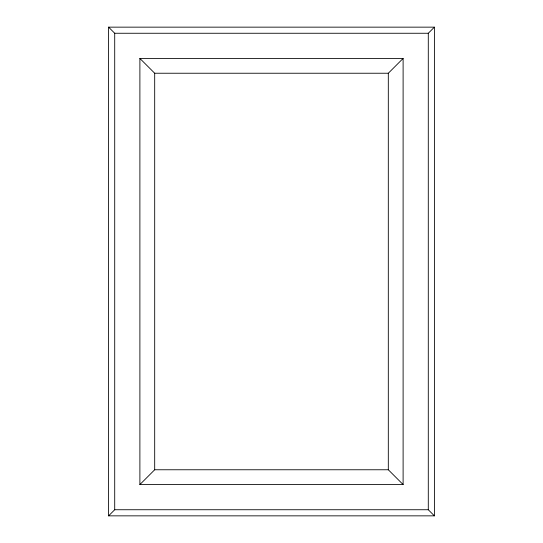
<?xml version="1.0" encoding="UTF-8"?>
<svg xmlns="http://www.w3.org/2000/svg" width="543" height="543" viewBox="0 0 543 543"><rect width="100%" height="100%" fill="white"/><g stroke="black" fill="none" stroke-linecap="round" stroke-linejoin="round"><path stroke-width="0.81" d="M403.11 484.56L388.313 469.763L388.313 73.237L403.11 58.44L139.89 58.44L139.89 484.56L403.11 484.56L403.11 58.44M434.4 515.85L428.291 509.741L428.291 33.259L434.4 27.15L108.6 27.15L108.6 515.85L434.4 515.85L434.4 27.15M108.6 515.85L114.709 509.741L114.709 33.259L108.6 27.15M139.89 484.56L154.687 469.763L154.687 73.237L139.89 58.44M114.709 33.259L428.291 33.259M154.687 73.237L388.313 73.237M154.687 469.763L388.313 469.763M114.709 509.741L428.291 509.741"/></g></svg>
